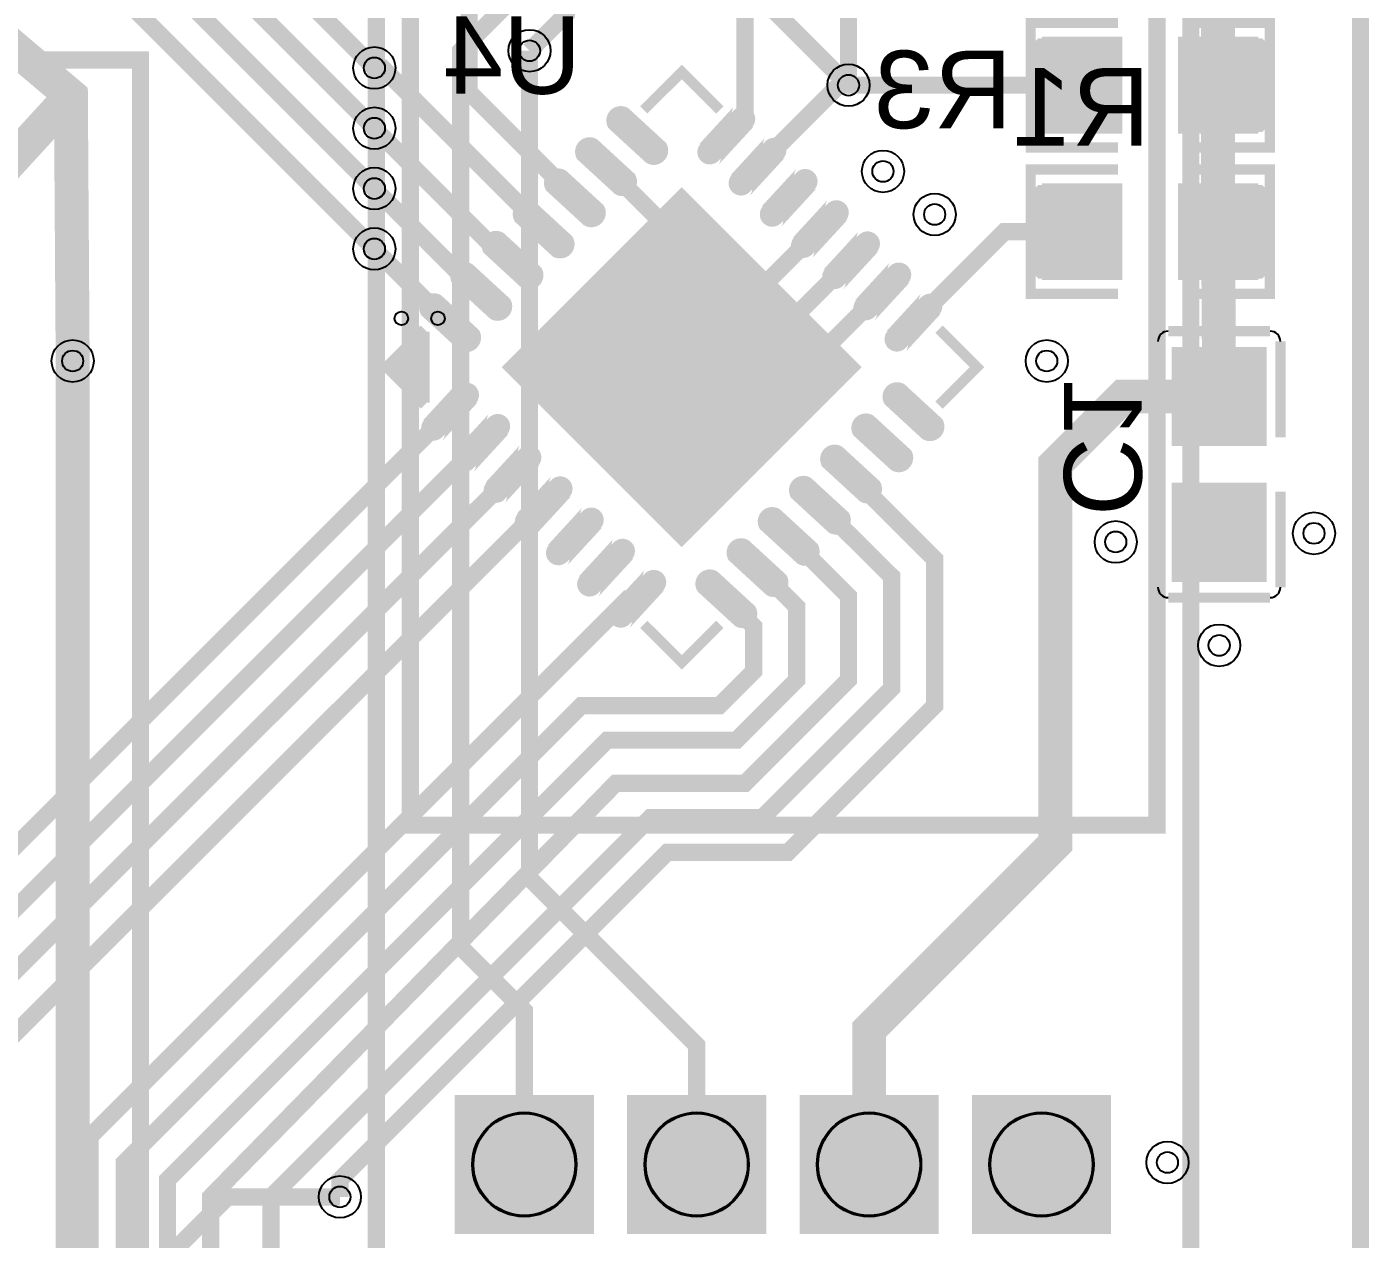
# Model space of a CAD drawing. Header units: millimetres. Extents: x 0 to 100, y 0 to 92.
# Drawn here: x 80.35 to 100.13, y 47.15 to 65.01 of the extents above; entities that cross this region are included whole.
import ezdxf

# ---------------------------------------------------------------- set-up
doc = ezdxf.new("R2010")
doc.units = ezdxf.units.MM
for name, color, linetype, true_color in [('BoardOutLine', 7, 'Continuous', 0xff00ff), ('BottomLayer', 7, 'Continuous', 0x0000ff), ('BottomPasteMaskLayer', 7, 'Continuous', 0x800000), ('BottomSilkLayer', 7, 'Continuous', 0x66cc33), ('BottomSolderMaskLayer', 7, 'Continuous', 0xaa00ff), ('Document', 7, 'Continuous', 0xffffff), ('Hole', 7, 'Continuous', 0x222222), ('Multi-Layer', 7, 'Continuous', 0xc0c0c0), ('TopLayer', 7, 'Continuous', 0xff0000), ('TopSilkLayer', 7, 'Continuous', 0xffcc00), ('TopSolderMaskLayer', 7, 'Continuous', 0x800080)]:
    doc.layers.add(name, color=color, linetype=linetype, true_color=true_color)
doc.styles.get("Standard").update_dxf_attribs({"font": 'arial.ttf'})

msp = doc.modelspace()

# ---------------------------------------------------------------- hatches: boundary and pattern name
at = {"layer": 'BottomLayer'}
for points in [[(96.467, 63.467), (96.467, 64.844), (95.335, 64.844), (95.335, 63.467)], [(97.335, 63.467), (97.335, 64.844), (98.467, 64.844), (98.467, 63.467)], [(89.717, 63.298, -0.785398), (89.46, 63.041), (88.971, 63.529, -0.785398), (89.229, 63.787)], [(91.029, 63.529, -0.785398), (90.771, 63.787), (90.283, 63.298, -0.785398), (90.54, 63.041)], [(89.257, 62.838, -0.785398), (89, 62.581), (88.511, 63.07, -0.785398), (88.769, 63.327)], [(91.489, 63.07, -0.785398), (91.231, 63.327), (90.743, 62.838, -0.785398), (91, 62.581)], [(88.798, 62.379, -0.785398), (88.541, 62.121), (88.052, 62.61, -0.785398), (88.309, 62.867)], [(91.948, 62.61, -0.785398), (91.691, 62.867), (91.202, 62.379, -0.785398), (91.459, 62.121)], [(90, 57.384), (92.616, 60), (90, 62.616), (87.384, 60)], [(96.467, 61.308), (96.467, 62.685), (95.335, 62.685), (95.335, 61.308)], [(97.335, 61.308), (97.335, 62.685), (98.467, 62.685), (98.467, 61.308)], [(88.338, 61.919, -0.785398), (88.081, 61.662), (87.592, 62.15, -0.785398), (87.85, 62.408)], [(92.408, 62.15, -0.785398), (92.15, 62.408), (91.662, 61.919, -0.785398), (91.919, 61.662)], [(87.879, 61.459, -0.785398), (87.621, 61.202), (87.133, 61.691, -0.785398), (87.39, 61.948)], [(92.867, 61.691, -0.785398), (92.61, 61.948), (92.121, 61.459, -0.785398), (92.379, 61.202)], [(87.419, 61, -0.785398), (87.162, 60.743), (86.673, 61.231, -0.785398), (86.93, 61.489)], [(93.327, 61.231, -0.785398), (93.07, 61.489), (92.581, 61, -0.785398), (92.838, 60.743)], [(86.959, 60.54, -0.785398), (86.702, 60.283), (86.213, 60.772, -0.785398), (86.471, 61.029)], [(93.787, 60.772, -0.785398), (93.529, 61.029), (93.041, 60.54, -0.785398), (93.298, 60.283)], [(97.242, 58.862), (98.592, 58.862), (98.592, 60.272), (97.242, 60.272)], [(93.787, 59.229, -0.785398), (93.529, 58.971), (93.041, 59.46, -0.785398), (93.298, 59.717)], [(86.959, 59.46, -0.785398), (86.702, 59.717), (86.213, 59.229, -0.785398), (86.471, 58.971)], [(87.419, 59, -0.785398), (87.162, 59.257), (86.673, 58.769, -0.785398), (86.93, 58.511)], [(93.327, 58.769, -0.785398), (93.07, 58.511), (92.581, 59, -0.785398), (92.838, 59.257)], [(87.879, 58.541, -0.785398), (87.621, 58.798), (87.133, 58.309, -0.785398), (87.39, 58.052)], [(92.867, 58.309, -0.785398), (92.61, 58.052), (92.121, 58.541, -0.785398), (92.379, 58.798)], [(92.408, 57.85, -0.785398), (92.15, 57.592), (91.662, 58.081, -0.785398), (91.919, 58.338)], [(88.338, 58.081, -0.785398), (88.081, 58.338), (87.592, 57.85, -0.785398), (87.85, 57.592)], [(97.242, 58.272), (98.592, 58.272), (98.592, 56.862), (97.242, 56.862)], [(88.798, 57.621, -0.785398), (88.541, 57.879), (88.052, 57.39, -0.785398), (88.309, 57.133)], [(91.948, 57.39, -0.785398), (91.691, 57.133), (91.202, 57.621, -0.785398), (91.459, 57.879)], [(89.257, 57.162, -0.785398), (89, 57.419), (88.511, 56.93, -0.785398), (88.769, 56.673)], [(91.489, 56.93, -0.785398), (91.231, 56.673), (90.743, 57.162, -0.785398), (91, 57.419)], [(89.717, 56.702, -0.785398), (89.46, 56.959), (88.971, 56.471, -0.785398), (89.229, 56.213)], [(91.029, 56.471, -0.785398), (90.771, 56.213), (90.283, 56.702, -0.785398), (90.54, 56.959)]]:
    msp.add_hatch(color=256, dxfattribs=at).paths.add_polyline_path(points)
at = {"layer": 'BottomPasteMaskLayer'}
for points in [[(96.451, 63.515), (96.451, 63.935), (96.006, 63.935), (96.006, 64.385), (96.446, 64.385), (96.451, 64.795), (96.401, 64.845), (95.251, 64.845), (95.201, 64.795), (95.201, 63.515), (95.251, 63.465), (96.401, 63.465)], [(98.601, 63.515), (98.601, 64.795), (98.551, 64.845), (97.401, 64.845), (97.351, 64.795), (97.346, 64.385), (97.796, 64.385), (97.796, 63.935), (97.356, 63.935), (97.351, 63.515), (97.401, 63.465), (98.551, 63.465)], [(89.46, 63.041), (89.474, 63.027), (89.49, 63.016), (89.507, 63.006), (89.525, 62.998), (89.544, 62.993), (89.564, 62.989), (89.583, 62.987), (89.603, 62.988), (89.623, 62.991), (89.642, 62.995), (89.66, 63.002), (89.678, 63.011), (89.694, 63.021), (89.71, 63.034), (89.724, 63.048), (89.736, 63.063), (89.747, 63.08), (89.755, 63.097), (89.762, 63.116), (89.767, 63.135), (89.77, 63.155), (89.77, 63.174), (89.769, 63.194), (89.765, 63.213), (89.759, 63.232), (89.751, 63.25), (89.742, 63.267), (89.73, 63.283), (89.717, 63.298), (89.228, 63.787), (89.214, 63.8), (89.198, 63.811), (89.181, 63.821), (89.162, 63.829), (89.144, 63.835), (89.124, 63.838), (89.105, 63.84), (89.085, 63.839), (89.065, 63.837), (89.046, 63.832), (89.028, 63.825), (89.01, 63.816), (88.993, 63.806), (88.978, 63.793), (88.964, 63.779), (88.952, 63.764), (88.941, 63.747), (88.932, 63.73), (88.926, 63.711), (88.921, 63.692), (88.918, 63.673), (88.918, 63.653), (88.919, 63.633), (88.923, 63.614), (88.929, 63.595), (88.937, 63.577), (88.946, 63.56), (88.958, 63.544), (88.971, 63.529)], [(90.283, 63.298), (90.27, 63.283), (90.258, 63.267), (90.248, 63.25), (90.241, 63.232), (90.235, 63.213), (90.231, 63.194), (90.23, 63.174), (90.23, 63.155), (90.233, 63.135), (90.237, 63.116), (90.244, 63.097), (90.253, 63.08), (90.264, 63.063), (90.276, 63.048), (90.29, 63.034), (90.305, 63.021), (90.322, 63.011), (90.34, 63.002), (90.358, 62.995), (90.377, 62.991), (90.397, 62.988), (90.416, 62.987), (90.436, 62.989), (90.455, 62.993), (90.474, 62.998), (90.492, 63.006), (90.51, 63.016), (90.526, 63.027), (90.54, 63.041), (91.029, 63.529), (91.042, 63.544), (91.053, 63.56), (91.063, 63.577), (91.071, 63.595), (91.077, 63.614), (91.08, 63.633), (91.082, 63.653), (91.082, 63.673), (91.079, 63.692), (91.074, 63.711), (91.067, 63.73), (91.059, 63.747), (91.048, 63.764), (91.036, 63.779), (91.022, 63.793), (91.006, 63.806), (90.99, 63.816), (90.972, 63.825), (90.954, 63.832), (90.934, 63.837), (90.915, 63.839), (90.895, 63.84), (90.876, 63.838), (90.856, 63.835), (90.837, 63.829), (90.819, 63.821), (90.802, 63.811), (90.786, 63.8), (90.771, 63.787)], [(89, 62.581), (89.015, 62.568), (89.031, 62.557), (89.048, 62.547), (89.066, 62.539), (89.085, 62.534), (89.104, 62.53), (89.123, 62.529), (89.143, 62.529), (89.163, 62.532), (89.182, 62.537), (89.2, 62.544), (89.218, 62.552), (89.234, 62.563), (89.249, 62.575), (89.263, 62.589), (89.275, 62.604), (89.286, 62.621), (89.295, 62.638), (89.302, 62.657), (89.306, 62.676), (89.309, 62.695), (89.31, 62.715), (89.308, 62.734), (89.305, 62.754), (89.299, 62.772), (89.291, 62.791), (89.282, 62.808), (89.27, 62.824), (89.257, 62.838), (88.769, 63.327), (88.754, 63.34), (88.738, 63.352), (88.721, 63.361), (88.703, 63.369), (88.684, 63.375), (88.665, 63.379), (88.645, 63.38), (88.625, 63.38), (88.606, 63.377), (88.587, 63.372), (88.568, 63.365), (88.55, 63.357), (88.534, 63.346), (88.518, 63.334), (88.505, 63.32), (88.492, 63.304), (88.482, 63.288), (88.473, 63.27), (88.466, 63.252), (88.461, 63.233), (88.459, 63.213), (88.458, 63.193), (88.46, 63.174), (88.463, 63.154), (88.469, 63.136), (88.477, 63.117), (88.487, 63.1), (88.498, 63.084), (88.511, 63.07)], [(90.742, 62.838), (90.729, 62.824), (90.718, 62.808), (90.708, 62.791), (90.701, 62.772), (90.695, 62.754), (90.692, 62.734), (90.69, 62.715), (90.691, 62.695), (90.693, 62.676), (90.698, 62.657), (90.705, 62.638), (90.714, 62.621), (90.724, 62.604), (90.737, 62.589), (90.75, 62.575), (90.766, 62.563), (90.782, 62.552), (90.8, 62.544), (90.818, 62.537), (90.837, 62.532), (90.857, 62.529), (90.876, 62.529), (90.896, 62.53), (90.915, 62.534), (90.934, 62.539), (90.952, 62.547), (90.969, 62.557), (90.985, 62.568), (91, 62.581), (91.488, 63.07), (91.502, 63.084), (91.513, 63.1), (91.523, 63.117), (91.531, 63.136), (91.536, 63.154), (91.54, 63.174), (91.542, 63.193), (91.541, 63.213), (91.538, 63.233), (91.534, 63.252), (91.527, 63.27), (91.518, 63.288), (91.508, 63.304), (91.495, 63.32), (91.481, 63.334), (91.466, 63.346), (91.449, 63.357), (91.432, 63.365), (91.413, 63.372), (91.394, 63.377), (91.374, 63.38), (91.355, 63.38), (91.335, 63.379), (91.316, 63.375), (91.297, 63.369), (91.279, 63.361), (91.262, 63.352), (91.246, 63.34), (91.231, 63.327)], [(88.54, 62.121), (88.555, 62.108), (88.571, 62.097), (88.588, 62.087), (88.606, 62.08), (88.625, 62.074), (88.644, 62.071), (88.664, 62.069), (88.683, 62.07), (88.703, 62.072), (88.722, 62.077), (88.74, 62.084), (88.758, 62.093), (88.774, 62.103), (88.79, 62.116), (88.804, 62.129), (88.816, 62.145), (88.826, 62.161), (88.835, 62.179), (88.842, 62.197), (88.847, 62.216), (88.849, 62.236), (88.85, 62.255), (88.849, 62.275), (88.845, 62.294), (88.839, 62.313), (88.832, 62.331), (88.822, 62.348), (88.811, 62.364), (88.798, 62.379), (88.309, 62.867), (88.294, 62.88), (88.278, 62.892), (88.261, 62.901), (88.243, 62.909), (88.224, 62.915), (88.205, 62.918), (88.186, 62.92), (88.166, 62.919), (88.147, 62.916), (88.128, 62.912), (88.109, 62.905), (88.092, 62.896), (88.075, 62.886), (88.06, 62.873), (88.046, 62.859), (88.034, 62.844), (88.023, 62.828), (88.014, 62.81), (88.007, 62.792), (88.003, 62.773), (88, 62.753), (87.999, 62.733), (88.001, 62.714), (88.005, 62.695), (88.01, 62.676), (88.018, 62.658), (88.027, 62.641), (88.039, 62.625), (88.052, 62.61)], [(91.202, 62.379), (91.189, 62.364), (91.178, 62.348), (91.168, 62.331), (91.16, 62.313), (91.155, 62.294), (91.151, 62.275), (91.15, 62.255), (91.15, 62.236), (91.153, 62.216), (91.158, 62.197), (91.165, 62.179), (91.173, 62.161), (91.184, 62.145), (91.196, 62.129), (91.21, 62.116), (91.225, 62.103), (91.242, 62.093), (91.259, 62.084), (91.278, 62.077), (91.297, 62.072), (91.316, 62.07), (91.336, 62.069), (91.355, 62.071), (91.375, 62.074), (91.394, 62.08), (91.412, 62.087), (91.429, 62.097), (91.445, 62.108), (91.459, 62.121), (91.948, 62.61), (91.961, 62.625), (91.972, 62.641), (91.982, 62.658), (91.99, 62.676), (91.995, 62.695), (91.999, 62.714), (92, 62.733), (92, 62.753), (91.997, 62.773), (91.992, 62.792), (91.985, 62.81), (91.977, 62.828), (91.966, 62.844), (91.954, 62.859), (91.94, 62.873), (91.925, 62.886), (91.908, 62.896), (91.891, 62.905), (91.872, 62.912), (91.853, 62.916), (91.834, 62.919), (91.814, 62.92), (91.795, 62.918), (91.775, 62.915), (91.757, 62.909), (91.738, 62.901), (91.721, 62.892), (91.705, 62.88), (91.691, 62.867)], [(96.451, 61.356), (96.451, 61.776), (96.006, 61.776), (96.006, 62.226), (96.446, 62.226), (96.451, 62.636), (96.401, 62.686), (95.251, 62.686), (95.201, 62.636), (95.201, 61.356), (95.251, 61.306), (96.401, 61.306)], [(98.601, 61.356), (98.601, 62.636), (98.551, 62.686), (97.401, 62.686), (97.351, 62.636), (97.346, 62.226), (97.796, 62.226), (97.796, 61.776), (97.356, 61.776), (97.351, 61.356), (97.401, 61.306), (98.551, 61.306)], [(88.081, 61.662), (88.095, 61.649), (88.111, 61.637), (88.129, 61.628), (88.147, 61.62), (88.165, 61.615), (88.185, 61.611), (88.204, 61.609), (88.224, 61.61), (88.243, 61.613), (88.262, 61.617), (88.281, 61.624), (88.298, 61.633), (88.315, 61.644), (88.33, 61.656), (88.344, 61.67), (88.356, 61.685), (88.367, 61.702), (88.376, 61.719), (88.382, 61.738), (88.387, 61.757), (88.39, 61.776), (88.39, 61.796), (88.389, 61.815), (88.385, 61.834), (88.38, 61.853), (88.372, 61.871), (88.362, 61.888), (88.351, 61.904), (88.338, 61.919), (87.85, 62.408), (87.835, 62.421), (87.819, 62.432), (87.802, 62.442), (87.784, 62.449), (87.765, 62.455), (87.746, 62.459), (87.726, 62.46), (87.706, 62.46), (87.687, 62.457), (87.668, 62.452), (87.65, 62.445), (87.632, 62.436), (87.615, 62.426), (87.6, 62.414), (87.586, 62.4), (87.574, 62.384), (87.563, 62.368), (87.555, 62.35), (87.548, 62.332), (87.543, 62.313), (87.54, 62.293), (87.54, 62.274), (87.541, 62.254), (87.545, 62.235), (87.551, 62.216), (87.558, 62.198), (87.568, 62.181), (87.579, 62.165), (87.592, 62.15)], [(91.662, 61.919), (91.649, 61.904), (91.637, 61.888), (91.628, 61.871), (91.62, 61.853), (91.614, 61.834), (91.611, 61.815), (91.609, 61.796), (91.61, 61.776), (91.613, 61.757), (91.617, 61.738), (91.624, 61.719), (91.633, 61.702), (91.643, 61.685), (91.656, 61.67), (91.67, 61.656), (91.685, 61.644), (91.701, 61.633), (91.719, 61.624), (91.737, 61.617), (91.756, 61.613), (91.776, 61.61), (91.795, 61.609), (91.815, 61.611), (91.834, 61.615), (91.853, 61.62), (91.871, 61.628), (91.888, 61.637), (91.904, 61.649), (91.919, 61.662), (92.408, 62.15), (92.421, 62.165), (92.432, 62.181), (92.442, 62.198), (92.449, 62.216), (92.455, 62.235), (92.458, 62.254), (92.46, 62.274), (92.459, 62.293), (92.457, 62.313), (92.452, 62.332), (92.445, 62.35), (92.436, 62.368), (92.426, 62.384), (92.413, 62.4), (92.4, 62.414), (92.384, 62.426), (92.368, 62.436), (92.35, 62.445), (92.332, 62.452), (92.313, 62.457), (92.293, 62.46), (92.274, 62.46), (92.254, 62.459), (92.235, 62.455), (92.216, 62.449), (92.198, 62.442), (92.181, 62.432), (92.165, 62.421), (92.15, 62.408)], [(87.621, 61.202), (87.636, 61.189), (87.652, 61.178), (87.669, 61.168), (87.687, 61.161), (87.706, 61.155), (87.725, 61.151), (87.745, 61.15), (87.764, 61.15), (87.784, 61.153), (87.803, 61.158), (87.821, 61.165), (87.839, 61.173), (87.855, 61.184), (87.87, 61.196), (87.884, 61.21), (87.897, 61.225), (87.907, 61.242), (87.916, 61.26), (87.923, 61.278), (87.928, 61.297), (87.93, 61.316), (87.931, 61.336), (87.929, 61.356), (87.926, 61.375), (87.92, 61.394), (87.912, 61.412), (87.903, 61.429), (87.892, 61.445), (87.879, 61.46), (87.39, 61.948), (87.375, 61.961), (87.359, 61.972), (87.342, 61.982), (87.324, 61.99), (87.305, 61.995), (87.286, 61.999), (87.266, 62), (87.247, 62), (87.227, 61.997), (87.208, 61.992), (87.19, 61.986), (87.172, 61.977), (87.156, 61.966), (87.141, 61.954), (87.127, 61.94), (87.114, 61.925), (87.104, 61.908), (87.095, 61.891), (87.088, 61.872), (87.083, 61.853), (87.081, 61.834), (87.08, 61.814), (87.082, 61.795), (87.085, 61.775), (87.091, 61.757), (87.099, 61.739), (87.108, 61.721), (87.12, 61.705), (87.133, 61.691)], [(90, 57.907), (92.093, 60), (90, 62.093), (87.907, 60)], [(92.121, 61.46), (92.108, 61.445), (92.097, 61.429), (92.087, 61.412), (92.08, 61.394), (92.074, 61.375), (92.07, 61.356), (92.069, 61.336), (92.069, 61.316), (92.072, 61.297), (92.077, 61.278), (92.084, 61.26), (92.093, 61.242), (92.103, 61.225), (92.115, 61.21), (92.129, 61.196), (92.145, 61.184), (92.161, 61.173), (92.179, 61.165), (92.197, 61.158), (92.216, 61.153), (92.236, 61.15), (92.255, 61.15), (92.275, 61.151), (92.294, 61.155), (92.313, 61.161), (92.331, 61.168), (92.348, 61.178), (92.364, 61.189), (92.379, 61.202), (92.867, 61.691), (92.88, 61.705), (92.892, 61.721), (92.901, 61.739), (92.909, 61.757), (92.914, 61.775), (92.918, 61.795), (92.92, 61.814), (92.919, 61.834), (92.916, 61.853), (92.912, 61.872), (92.905, 61.891), (92.896, 61.908), (92.885, 61.925), (92.873, 61.94), (92.859, 61.954), (92.844, 61.966), (92.827, 61.977), (92.81, 61.986), (92.791, 61.992), (92.772, 61.997), (92.753, 62), (92.733, 62), (92.714, 61.999), (92.695, 61.995), (92.676, 61.99), (92.658, 61.982), (92.641, 61.972), (92.625, 61.961), (92.61, 61.948)], [(87.161, 60.743), (87.176, 60.73), (87.192, 60.718), (87.209, 60.709), (87.227, 60.701), (87.246, 60.695), (87.265, 60.692), (87.285, 60.69), (87.305, 60.691), (87.324, 60.693), (87.343, 60.698), (87.361, 60.705), (87.379, 60.714), (87.396, 60.724), (87.411, 60.737), (87.425, 60.751), (87.437, 60.766), (87.448, 60.782), (87.456, 60.8), (87.463, 60.818), (87.468, 60.837), (87.471, 60.857), (87.471, 60.876), (87.47, 60.896), (87.466, 60.915), (87.46, 60.934), (87.453, 60.952), (87.443, 60.969), (87.432, 60.985), (87.419, 61), (86.93, 61.489), (86.916, 61.502), (86.9, 61.513), (86.882, 61.523), (86.864, 61.531), (86.846, 61.536), (86.826, 61.54), (86.807, 61.542), (86.787, 61.541), (86.767, 61.539), (86.748, 61.534), (86.73, 61.527), (86.712, 61.518), (86.695, 61.508), (86.68, 61.495), (86.666, 61.481), (86.654, 61.466), (86.643, 61.449), (86.634, 61.432), (86.628, 61.413), (86.623, 61.394), (86.62, 61.375), (86.62, 61.355), (86.621, 61.335), (86.625, 61.316), (86.631, 61.297), (86.639, 61.279), (86.648, 61.262), (86.66, 61.246), (86.673, 61.231)], [(92.581, 61), (92.568, 60.985), (92.557, 60.969), (92.547, 60.952), (92.539, 60.934), (92.534, 60.915), (92.53, 60.896), (92.528, 60.876), (92.529, 60.857), (92.532, 60.837), (92.537, 60.818), (92.543, 60.8), (92.552, 60.782), (92.563, 60.766), (92.575, 60.751), (92.589, 60.737), (92.604, 60.724), (92.621, 60.714), (92.638, 60.705), (92.657, 60.698), (92.676, 60.693), (92.695, 60.691), (92.715, 60.69), (92.734, 60.692), (92.754, 60.695), (92.772, 60.701), (92.79, 60.709), (92.808, 60.718), (92.824, 60.73), (92.838, 60.743), (93.327, 61.231), (93.34, 61.246), (93.352, 61.262), (93.361, 61.279), (93.369, 61.297), (93.375, 61.316), (93.378, 61.335), (93.38, 61.355), (93.38, 61.375), (93.377, 61.394), (93.372, 61.413), (93.365, 61.432), (93.357, 61.449), (93.346, 61.466), (93.334, 61.481), (93.32, 61.495), (93.304, 61.508), (93.288, 61.518), (93.27, 61.527), (93.252, 61.534), (93.232, 61.539), (93.213, 61.541), (93.193, 61.542), (93.174, 61.54), (93.154, 61.536), (93.135, 61.531), (93.117, 61.523), (93.1, 61.513), (93.084, 61.502), (93.069, 61.489)], [(86.702, 60.283), (86.717, 60.27), (86.733, 60.258), (86.75, 60.249), (86.768, 60.241), (86.787, 60.235), (86.806, 60.231), (86.826, 60.23), (86.845, 60.23), (86.865, 60.233), (86.884, 60.238), (86.903, 60.244), (86.92, 60.253), (86.937, 60.264), (86.952, 60.276), (86.966, 60.29), (86.978, 60.305), (86.989, 60.322), (86.998, 60.34), (87.005, 60.358), (87.009, 60.377), (87.012, 60.397), (87.013, 60.417), (87.011, 60.436), (87.007, 60.456), (87.001, 60.474), (86.994, 60.493), (86.984, 60.51), (86.972, 60.526), (86.959, 60.54), (86.471, 61.029), (86.456, 61.042), (86.44, 61.054), (86.423, 61.063), (86.405, 61.071), (86.386, 61.077), (86.367, 61.081), (86.347, 61.082), (86.327, 61.082), (86.308, 61.079), (86.289, 61.074), (86.27, 61.067), (86.252, 61.059), (86.236, 61.048), (86.22, 61.036), (86.206, 61.022), (86.194, 61.006), (86.184, 60.99), (86.175, 60.972), (86.168, 60.954), (86.163, 60.935), (86.161, 60.915), (86.16, 60.895), (86.162, 60.876), (86.165, 60.856), (86.171, 60.837), (86.179, 60.819), (86.189, 60.802), (86.2, 60.786), (86.213, 60.772)], [(93.04, 60.54), (93.027, 60.526), (93.016, 60.51), (93.006, 60.493), (92.998, 60.474), (92.993, 60.456), (92.989, 60.436), (92.987, 60.417), (92.988, 60.397), (92.99, 60.377), (92.995, 60.358), (93.002, 60.34), (93.011, 60.322), (93.021, 60.305), (93.034, 60.29), (93.048, 60.276), (93.063, 60.264), (93.08, 60.253), (93.097, 60.244), (93.116, 60.238), (93.135, 60.233), (93.154, 60.23), (93.174, 60.23), (93.194, 60.231), (93.213, 60.235), (93.232, 60.241), (93.25, 60.249), (93.267, 60.258), (93.283, 60.27), (93.298, 60.283), (93.786, 60.772), (93.8, 60.786), (93.811, 60.802), (93.821, 60.819), (93.829, 60.837), (93.834, 60.856), (93.838, 60.876), (93.84, 60.895), (93.839, 60.915), (93.837, 60.935), (93.832, 60.954), (93.825, 60.972), (93.816, 60.99), (93.806, 61.006), (93.793, 61.022), (93.779, 61.036), (93.764, 61.048), (93.747, 61.059), (93.73, 61.067), (93.711, 61.074), (93.692, 61.079), (93.673, 61.082), (93.653, 61.082), (93.633, 61.081), (93.614, 61.077), (93.595, 61.071), (93.577, 61.063), (93.56, 61.054), (93.544, 61.042), (93.529, 61.029)], [(98.557, 60.272), (97.277, 60.272), (97.227, 60.222), (97.227, 59.072), (97.277, 59.022), (97.687, 59.017), (97.687, 59.467), (98.137, 59.467), (98.137, 59.027), (98.557, 59.022), (98.607, 59.072), (98.607, 60.222)], [(86.213, 59.228), (86.2, 59.214), (86.189, 59.198), (86.179, 59.181), (86.171, 59.163), (86.165, 59.144), (86.162, 59.124), (86.16, 59.105), (86.161, 59.085), (86.163, 59.065), (86.168, 59.046), (86.175, 59.028), (86.184, 59.01), (86.194, 58.994), (86.206, 58.978), (86.22, 58.964), (86.236, 58.952), (86.252, 58.941), (86.27, 58.933), (86.289, 58.926), (86.308, 58.921), (86.327, 58.918), (86.347, 58.918), (86.367, 58.919), (86.386, 58.923), (86.405, 58.929), (86.423, 58.937), (86.44, 58.946), (86.456, 58.958), (86.471, 58.971), (86.959, 59.46), (86.972, 59.474), (86.984, 59.49), (86.994, 59.507), (87.001, 59.526), (87.007, 59.544), (87.011, 59.564), (87.013, 59.583), (87.012, 59.603), (87.009, 59.623), (87.005, 59.642), (86.998, 59.66), (86.989, 59.678), (86.978, 59.695), (86.966, 59.71), (86.952, 59.724), (86.937, 59.736), (86.92, 59.747), (86.903, 59.756), (86.884, 59.762), (86.865, 59.767), (86.845, 59.77), (86.826, 59.77), (86.806, 59.769), (86.787, 59.765), (86.768, 59.759), (86.75, 59.751), (86.733, 59.742), (86.717, 59.73), (86.702, 59.717)], [(93.529, 58.971), (93.544, 58.958), (93.56, 58.946), (93.577, 58.937), (93.595, 58.929), (93.614, 58.923), (93.633, 58.919), (93.653, 58.918), (93.673, 58.918), (93.692, 58.921), (93.711, 58.926), (93.73, 58.933), (93.747, 58.941), (93.764, 58.952), (93.779, 58.964), (93.793, 58.978), (93.806, 58.994), (93.816, 59.01), (93.825, 59.028), (93.832, 59.046), (93.837, 59.065), (93.839, 59.085), (93.84, 59.105), (93.838, 59.124), (93.834, 59.144), (93.829, 59.163), (93.821, 59.181), (93.811, 59.198), (93.8, 59.214), (93.786, 59.228), (93.298, 59.717), (93.283, 59.73), (93.267, 59.742), (93.25, 59.751), (93.232, 59.759), (93.213, 59.765), (93.194, 59.769), (93.174, 59.77), (93.154, 59.77), (93.135, 59.767), (93.116, 59.762), (93.097, 59.756), (93.08, 59.747), (93.063, 59.736), (93.048, 59.724), (93.034, 59.71), (93.021, 59.695), (93.011, 59.678), (93.002, 59.66), (92.995, 59.642), (92.99, 59.623), (92.988, 59.603), (92.987, 59.583), (92.989, 59.564), (92.993, 59.544), (92.998, 59.526), (93.006, 59.507), (93.016, 59.49), (93.027, 59.474), (93.04, 59.46)], [(86.673, 58.769), (86.66, 58.754), (86.648, 58.738), (86.639, 58.721), (86.631, 58.703), (86.625, 58.684), (86.621, 58.665), (86.62, 58.645), (86.62, 58.625), (86.623, 58.606), (86.628, 58.587), (86.634, 58.568), (86.643, 58.551), (86.654, 58.534), (86.666, 58.519), (86.68, 58.505), (86.695, 58.492), (86.712, 58.482), (86.73, 58.473), (86.748, 58.466), (86.767, 58.461), (86.787, 58.459), (86.807, 58.458), (86.826, 58.46), (86.846, 58.464), (86.864, 58.469), (86.882, 58.477), (86.9, 58.487), (86.916, 58.498), (86.93, 58.511), (87.419, 59), (87.432, 59.015), (87.443, 59.031), (87.453, 59.048), (87.46, 59.066), (87.466, 59.085), (87.47, 59.104), (87.471, 59.124), (87.471, 59.143), (87.468, 59.163), (87.463, 59.182), (87.456, 59.2), (87.448, 59.218), (87.437, 59.234), (87.425, 59.249), (87.411, 59.263), (87.396, 59.276), (87.379, 59.286), (87.361, 59.295), (87.343, 59.302), (87.324, 59.307), (87.305, 59.309), (87.285, 59.31), (87.265, 59.308), (87.246, 59.305), (87.227, 59.299), (87.209, 59.291), (87.192, 59.282), (87.176, 59.27), (87.161, 59.257)], [(93.069, 58.511), (93.084, 58.498), (93.1, 58.487), (93.117, 58.477), (93.135, 58.469), (93.154, 58.464), (93.174, 58.46), (93.193, 58.458), (93.213, 58.459), (93.232, 58.461), (93.252, 58.466), (93.27, 58.473), (93.288, 58.482), (93.304, 58.492), (93.32, 58.505), (93.334, 58.519), (93.346, 58.534), (93.357, 58.551), (93.365, 58.568), (93.372, 58.587), (93.377, 58.606), (93.38, 58.625), (93.38, 58.645), (93.378, 58.665), (93.375, 58.684), (93.369, 58.703), (93.361, 58.721), (93.352, 58.738), (93.34, 58.754), (93.327, 58.769), (92.838, 59.257), (92.824, 59.27), (92.808, 59.282), (92.79, 59.291), (92.772, 59.299), (92.754, 59.305), (92.734, 59.308), (92.715, 59.31), (92.695, 59.309), (92.676, 59.307), (92.657, 59.302), (92.638, 59.295), (92.621, 59.286), (92.604, 59.276), (92.589, 59.263), (92.575, 59.249), (92.563, 59.234), (92.552, 59.218), (92.543, 59.2), (92.537, 59.182), (92.532, 59.163), (92.529, 59.143), (92.528, 59.124), (92.53, 59.104), (92.534, 59.085), (92.539, 59.066), (92.547, 59.048), (92.557, 59.031), (92.568, 59.015), (92.581, 59)], [(87.133, 58.309), (87.12, 58.295), (87.108, 58.279), (87.099, 58.261), (87.091, 58.243), (87.085, 58.225), (87.082, 58.205), (87.08, 58.186), (87.081, 58.166), (87.083, 58.147), (87.088, 58.128), (87.095, 58.109), (87.104, 58.092), (87.114, 58.075), (87.127, 58.06), (87.141, 58.046), (87.156, 58.034), (87.172, 58.023), (87.19, 58.014), (87.208, 58.008), (87.227, 58.003), (87.247, 58), (87.266, 58), (87.286, 58.001), (87.305, 58.005), (87.324, 58.01), (87.342, 58.018), (87.359, 58.028), (87.375, 58.039), (87.39, 58.052), (87.879, 58.54), (87.892, 58.555), (87.903, 58.571), (87.912, 58.588), (87.92, 58.606), (87.926, 58.625), (87.929, 58.644), (87.931, 58.664), (87.93, 58.684), (87.928, 58.703), (87.923, 58.722), (87.916, 58.74), (87.907, 58.758), (87.897, 58.775), (87.884, 58.79), (87.87, 58.804), (87.855, 58.816), (87.839, 58.827), (87.821, 58.835), (87.803, 58.842), (87.784, 58.847), (87.764, 58.85), (87.745, 58.85), (87.725, 58.849), (87.706, 58.845), (87.687, 58.839), (87.669, 58.832), (87.652, 58.822), (87.636, 58.811), (87.621, 58.798)], [(92.61, 58.052), (92.625, 58.039), (92.641, 58.028), (92.658, 58.018), (92.676, 58.01), (92.695, 58.005), (92.714, 58.001), (92.733, 58), (92.753, 58), (92.772, 58.003), (92.791, 58.008), (92.81, 58.014), (92.827, 58.023), (92.844, 58.034), (92.859, 58.046), (92.873, 58.06), (92.885, 58.075), (92.896, 58.092), (92.905, 58.109), (92.912, 58.128), (92.916, 58.147), (92.919, 58.166), (92.92, 58.186), (92.918, 58.205), (92.914, 58.225), (92.909, 58.243), (92.901, 58.261), (92.892, 58.279), (92.88, 58.295), (92.867, 58.309), (92.379, 58.798), (92.364, 58.811), (92.348, 58.822), (92.331, 58.832), (92.313, 58.839), (92.294, 58.845), (92.275, 58.849), (92.255, 58.85), (92.236, 58.85), (92.216, 58.847), (92.197, 58.842), (92.179, 58.835), (92.161, 58.827), (92.145, 58.816), (92.129, 58.804), (92.115, 58.79), (92.103, 58.775), (92.093, 58.758), (92.084, 58.74), (92.077, 58.722), (92.072, 58.703), (92.069, 58.684), (92.069, 58.664), (92.07, 58.644), (92.074, 58.625), (92.08, 58.606), (92.087, 58.588), (92.097, 58.571), (92.108, 58.555), (92.121, 58.54)], [(87.592, 57.85), (87.579, 57.835), (87.568, 57.819), (87.558, 57.802), (87.551, 57.784), (87.545, 57.765), (87.541, 57.746), (87.54, 57.726), (87.54, 57.707), (87.543, 57.687), (87.548, 57.668), (87.555, 57.65), (87.563, 57.632), (87.574, 57.616), (87.586, 57.6), (87.6, 57.586), (87.615, 57.574), (87.632, 57.564), (87.65, 57.555), (87.668, 57.548), (87.687, 57.543), (87.706, 57.54), (87.726, 57.54), (87.746, 57.541), (87.765, 57.545), (87.784, 57.551), (87.802, 57.558), (87.819, 57.568), (87.835, 57.579), (87.85, 57.592), (88.338, 58.081), (88.351, 58.096), (88.362, 58.112), (88.372, 58.129), (88.38, 58.147), (88.385, 58.166), (88.389, 58.185), (88.39, 58.204), (88.39, 58.224), (88.387, 58.243), (88.382, 58.262), (88.376, 58.281), (88.367, 58.298), (88.356, 58.315), (88.344, 58.33), (88.33, 58.344), (88.315, 58.356), (88.298, 58.367), (88.281, 58.376), (88.262, 58.383), (88.243, 58.387), (88.224, 58.39), (88.204, 58.391), (88.185, 58.389), (88.165, 58.385), (88.147, 58.38), (88.129, 58.372), (88.111, 58.363), (88.095, 58.351), (88.081, 58.338)], [(92.15, 57.592), (92.165, 57.579), (92.181, 57.568), (92.198, 57.558), (92.216, 57.551), (92.235, 57.545), (92.254, 57.541), (92.274, 57.54), (92.293, 57.54), (92.313, 57.543), (92.332, 57.548), (92.35, 57.555), (92.368, 57.564), (92.384, 57.574), (92.4, 57.586), (92.413, 57.6), (92.426, 57.616), (92.436, 57.632), (92.445, 57.65), (92.452, 57.668), (92.457, 57.687), (92.459, 57.707), (92.46, 57.726), (92.458, 57.746), (92.455, 57.765), (92.449, 57.784), (92.442, 57.802), (92.432, 57.819), (92.421, 57.835), (92.408, 57.85), (91.919, 58.338), (91.904, 58.351), (91.888, 58.363), (91.871, 58.372), (91.853, 58.38), (91.834, 58.385), (91.815, 58.389), (91.795, 58.391), (91.776, 58.39), (91.756, 58.387), (91.737, 58.383), (91.719, 58.376), (91.701, 58.367), (91.685, 58.356), (91.67, 58.344), (91.656, 58.33), (91.643, 58.315), (91.633, 58.298), (91.624, 58.281), (91.617, 58.262), (91.613, 58.243), (91.61, 58.224), (91.609, 58.204), (91.611, 58.185), (91.614, 58.166), (91.62, 58.147), (91.628, 58.129), (91.637, 58.112), (91.649, 58.096), (91.662, 58.081)], [(97.277, 56.862), (98.557, 56.862), (98.607, 56.912), (98.607, 58.062), (98.557, 58.112), (98.147, 58.117), (98.147, 57.667), (97.697, 57.667), (97.697, 58.107), (97.277, 58.112), (97.227, 58.062), (97.227, 56.912)], [(88.052, 57.39), (88.039, 57.375), (88.027, 57.359), (88.018, 57.342), (88.01, 57.324), (88.005, 57.305), (88.001, 57.286), (87.999, 57.267), (88, 57.247), (88.003, 57.227), (88.007, 57.208), (88.014, 57.19), (88.023, 57.172), (88.034, 57.156), (88.046, 57.141), (88.06, 57.127), (88.075, 57.114), (88.092, 57.104), (88.109, 57.095), (88.128, 57.088), (88.147, 57.084), (88.166, 57.081), (88.186, 57.08), (88.205, 57.082), (88.224, 57.085), (88.243, 57.091), (88.261, 57.099), (88.278, 57.108), (88.294, 57.12), (88.309, 57.133), (88.798, 57.621), (88.811, 57.636), (88.822, 57.652), (88.832, 57.669), (88.839, 57.687), (88.845, 57.706), (88.849, 57.725), (88.85, 57.745), (88.849, 57.764), (88.847, 57.784), (88.842, 57.803), (88.835, 57.821), (88.826, 57.839), (88.816, 57.855), (88.804, 57.871), (88.79, 57.884), (88.774, 57.897), (88.758, 57.907), (88.74, 57.916), (88.722, 57.923), (88.703, 57.928), (88.683, 57.93), (88.664, 57.931), (88.644, 57.929), (88.625, 57.926), (88.606, 57.92), (88.588, 57.913), (88.571, 57.903), (88.555, 57.892), (88.54, 57.879)], [(91.691, 57.133), (91.705, 57.12), (91.721, 57.108), (91.738, 57.099), (91.757, 57.091), (91.775, 57.085), (91.795, 57.082), (91.814, 57.08), (91.834, 57.081), (91.853, 57.084), (91.872, 57.088), (91.891, 57.095), (91.908, 57.104), (91.925, 57.114), (91.94, 57.127), (91.954, 57.141), (91.966, 57.156), (91.977, 57.172), (91.985, 57.19), (91.992, 57.208), (91.997, 57.227), (92, 57.247), (92, 57.267), (91.999, 57.286), (91.995, 57.305), (91.99, 57.324), (91.982, 57.342), (91.972, 57.359), (91.961, 57.375), (91.948, 57.39), (91.459, 57.879), (91.445, 57.892), (91.429, 57.903), (91.412, 57.913), (91.394, 57.92), (91.375, 57.926), (91.355, 57.929), (91.336, 57.931), (91.316, 57.93), (91.297, 57.928), (91.278, 57.923), (91.259, 57.916), (91.242, 57.907), (91.225, 57.897), (91.21, 57.884), (91.196, 57.871), (91.184, 57.855), (91.173, 57.839), (91.165, 57.821), (91.158, 57.803), (91.153, 57.784), (91.15, 57.764), (91.15, 57.745), (91.151, 57.725), (91.155, 57.706), (91.16, 57.687), (91.168, 57.669), (91.178, 57.652), (91.189, 57.636), (91.202, 57.621)], [(88.511, 56.93), (88.498, 56.916), (88.487, 56.9), (88.477, 56.883), (88.469, 56.864), (88.463, 56.846), (88.46, 56.826), (88.458, 56.807), (88.459, 56.787), (88.461, 56.767), (88.466, 56.748), (88.473, 56.73), (88.482, 56.712), (88.492, 56.696), (88.505, 56.68), (88.518, 56.666), (88.534, 56.654), (88.55, 56.643), (88.568, 56.635), (88.587, 56.628), (88.606, 56.623), (88.625, 56.62), (88.645, 56.62), (88.665, 56.621), (88.684, 56.625), (88.703, 56.631), (88.721, 56.639), (88.738, 56.648), (88.754, 56.66), (88.769, 56.673), (89.257, 57.162), (89.27, 57.176), (89.282, 57.192), (89.291, 57.209), (89.299, 57.228), (89.305, 57.246), (89.308, 57.266), (89.31, 57.285), (89.309, 57.305), (89.306, 57.324), (89.302, 57.343), (89.295, 57.362), (89.286, 57.379), (89.275, 57.396), (89.263, 57.411), (89.249, 57.425), (89.234, 57.437), (89.218, 57.448), (89.2, 57.456), (89.182, 57.463), (89.163, 57.468), (89.143, 57.471), (89.123, 57.471), (89.104, 57.47), (89.085, 57.466), (89.066, 57.461), (89.048, 57.453), (89.031, 57.443), (89.015, 57.432), (89, 57.419)], [(91.231, 56.673), (91.246, 56.66), (91.262, 56.648), (91.279, 56.639), (91.297, 56.631), (91.316, 56.625), (91.335, 56.621), (91.355, 56.62), (91.374, 56.62), (91.394, 56.623), (91.413, 56.628), (91.432, 56.635), (91.449, 56.643), (91.466, 56.654), (91.481, 56.666), (91.495, 56.68), (91.508, 56.696), (91.518, 56.712), (91.527, 56.73), (91.534, 56.748), (91.538, 56.767), (91.541, 56.787), (91.542, 56.807), (91.54, 56.826), (91.536, 56.846), (91.531, 56.864), (91.523, 56.883), (91.513, 56.9), (91.502, 56.916), (91.488, 56.93), (91, 57.419), (90.985, 57.432), (90.969, 57.443), (90.952, 57.453), (90.934, 57.461), (90.915, 57.466), (90.896, 57.47), (90.876, 57.471), (90.857, 57.471), (90.837, 57.468), (90.818, 57.463), (90.8, 57.456), (90.782, 57.448), (90.766, 57.437), (90.75, 57.425), (90.737, 57.411), (90.724, 57.396), (90.714, 57.379), (90.705, 57.362), (90.698, 57.343), (90.693, 57.324), (90.691, 57.305), (90.69, 57.285), (90.692, 57.266), (90.695, 57.246), (90.701, 57.228), (90.708, 57.209), (90.718, 57.192), (90.729, 57.176), (90.742, 57.162)], [(88.971, 56.471), (88.958, 56.456), (88.946, 56.44), (88.937, 56.423), (88.929, 56.405), (88.923, 56.386), (88.919, 56.367), (88.918, 56.347), (88.918, 56.327), (88.921, 56.308), (88.926, 56.289), (88.932, 56.27), (88.941, 56.253), (88.952, 56.236), (88.964, 56.221), (88.978, 56.207), (88.993, 56.194), (89.01, 56.184), (89.028, 56.175), (89.046, 56.168), (89.065, 56.163), (89.085, 56.161), (89.105, 56.16), (89.124, 56.162), (89.144, 56.165), (89.162, 56.171), (89.181, 56.179), (89.198, 56.189), (89.214, 56.2), (89.228, 56.213), (89.717, 56.702), (89.73, 56.717), (89.742, 56.733), (89.751, 56.75), (89.759, 56.768), (89.765, 56.787), (89.769, 56.806), (89.77, 56.826), (89.77, 56.845), (89.767, 56.865), (89.762, 56.884), (89.755, 56.903), (89.747, 56.92), (89.736, 56.937), (89.724, 56.952), (89.71, 56.966), (89.694, 56.979), (89.678, 56.989), (89.66, 56.998), (89.642, 57.005), (89.623, 57.009), (89.603, 57.012), (89.583, 57.013), (89.564, 57.011), (89.544, 57.007), (89.525, 57.002), (89.507, 56.994), (89.49, 56.984), (89.474, 56.973), (89.46, 56.959)], [(90.771, 56.213), (90.786, 56.2), (90.802, 56.189), (90.819, 56.179), (90.837, 56.171), (90.856, 56.165), (90.876, 56.162), (90.895, 56.16), (90.915, 56.161), (90.934, 56.163), (90.954, 56.168), (90.972, 56.175), (90.99, 56.184), (91.006, 56.194), (91.022, 56.207), (91.036, 56.221), (91.048, 56.236), (91.059, 56.253), (91.067, 56.27), (91.074, 56.289), (91.079, 56.308), (91.082, 56.327), (91.082, 56.347), (91.08, 56.367), (91.077, 56.386), (91.071, 56.405), (91.063, 56.423), (91.053, 56.44), (91.042, 56.456), (91.029, 56.471), (90.54, 56.959), (90.526, 56.973), (90.51, 56.984), (90.492, 56.994), (90.474, 57.002), (90.455, 57.007), (90.436, 57.011), (90.416, 57.013), (90.397, 57.012), (90.377, 57.009), (90.358, 57.005), (90.34, 56.998), (90.322, 56.989), (90.305, 56.979), (90.29, 56.966), (90.276, 56.952), (90.264, 56.937), (90.253, 56.92), (90.244, 56.903), (90.237, 56.884), (90.233, 56.865), (90.23, 56.845), (90.23, 56.826), (90.231, 56.806), (90.235, 56.787), (90.241, 56.768), (90.248, 56.75), (90.258, 56.733), (90.27, 56.717), (90.283, 56.702)]]:
    msp.add_hatch(color=256, dxfattribs=at).paths.add_polyline_path(points)
at = {"layer": 'BottomSilkLayer'}
msp.add_hatch(color=256, dxfattribs=at).paths.add_polyline_path([(86.209, 60.56), (85.649, 60), (86.209, 59.44)])
at = {"layer": 'BottomSolderMaskLayer'}
for points in [[(96.492, 63.441), (96.492, 64.869), (95.309, 64.869), (95.309, 63.441)], [(97.309, 63.441), (97.309, 64.869), (98.493, 64.869), (98.493, 63.441)], [(89.769, 63.304, -0.785398), (89.476, 63.011), (88.919, 63.523, -0.785398), (89.212, 63.816)], [(91.059, 63.545, -0.785398), (90.765, 63.839), (90.253, 63.282, -0.785398), (90.546, 62.988)], [(89.309, 62.845, -0.785398), (89.016, 62.551), (88.459, 63.063, -0.785398), (88.753, 63.357)], [(91.518, 63.086, -0.785398), (91.225, 63.379), (90.713, 62.822, -0.785398), (91.006, 62.529)], [(88.85, 62.385, -0.785398), (88.557, 62.092), (88, 62.604, -0.785398), (88.293, 62.897)], [(91.978, 62.626, -0.785398), (91.684, 62.919), (91.172, 62.363, -0.785398), (91.466, 62.069)], [(96.492, 61.282), (96.492, 62.71), (95.309, 62.71), (95.309, 61.282)], [(97.309, 61.282), (97.309, 62.71), (98.493, 62.71), (98.493, 61.282)], [(90, 57.348), (92.652, 60), (90, 62.652), (87.348, 60)], [(88.39, 61.925, -0.785398), (88.097, 61.632), (87.54, 62.144, -0.785398), (87.833, 62.438)], [(92.438, 62.167, -0.785398), (92.144, 62.46), (91.632, 61.903, -0.785398), (91.925, 61.61)], [(87.931, 61.466, -0.785398), (87.637, 61.172), (87.081, 61.684, -0.785398), (87.374, 61.978)], [(92.897, 61.707, -0.785398), (92.604, 62), (92.092, 61.443, -0.785398), (92.385, 61.15)], [(87.471, 61.006, -0.785398), (87.178, 60.713), (86.621, 61.225, -0.785398), (86.914, 61.518)], [(93.357, 61.247, -0.785398), (93.063, 61.541), (92.551, 60.984, -0.785398), (92.845, 60.691)], [(87.012, 60.547, -0.785398), (86.718, 60.253), (86.161, 60.765, -0.785398), (86.455, 61.059)], [(93.816, 60.788, -0.785398), (93.523, 61.081), (93.011, 60.524, -0.785398), (93.304, 60.231)], [(97.218, 58.836), (98.616, 58.836), (98.616, 60.299), (97.218, 60.299)], [(86.989, 59.476, -0.785398), (86.696, 59.769), (86.184, 59.212, -0.785398), (86.477, 58.919)], [(93.839, 59.235, -0.785398), (93.545, 58.941), (92.988, 59.454, -0.785398), (93.282, 59.747)], [(87.449, 59.016, -0.785398), (87.155, 59.309), (86.643, 58.753, -0.785398), (86.937, 58.459)], [(93.379, 58.775, -0.785398), (93.086, 58.482), (92.529, 58.994, -0.785398), (92.822, 59.287)], [(87.908, 58.557, -0.785398), (87.615, 58.85), (87.103, 58.293, -0.785398), (87.396, 58)], [(92.919, 58.316, -0.785398), (92.626, 58.022), (92.069, 58.534, -0.785398), (92.363, 58.828)], [(88.368, 58.097, -0.785398), (88.075, 58.39), (87.562, 57.833, -0.785398), (87.856, 57.54)], [(92.46, 57.856, -0.785398), (92.167, 57.562), (91.61, 58.075, -0.785398), (91.903, 58.368)], [(97.218, 58.299), (98.616, 58.299), (98.616, 56.835), (97.218, 56.835)], [(88.828, 57.637, -0.785398), (88.534, 57.931), (88.022, 57.374, -0.785398), (88.316, 57.081)], [(92, 57.396, -0.785398), (91.707, 57.103), (91.15, 57.615, -0.785398), (91.443, 57.908)], [(89.287, 57.178, -0.785398), (88.994, 57.471), (88.482, 56.914, -0.785398), (88.775, 56.621)], [(91.541, 56.937, -0.785398), (91.247, 56.643), (90.691, 57.155, -0.785398), (90.984, 57.449)], [(89.747, 56.718, -0.785398), (89.454, 57.012), (88.941, 56.455, -0.785398), (89.235, 56.161)], [(91.081, 56.477, -0.785398), (90.788, 56.184), (90.231, 56.696, -0.785398), (90.524, 56.989)], [(86.655, 47.225), (86.655, 49.275), (88.705, 49.275), (88.705, 47.225)], [(89.195, 47.225), (89.195, 49.275), (91.245, 49.275), (91.245, 47.225)], [(91.735, 47.225), (91.735, 49.275), (93.785, 49.275), (93.785, 47.225)], [(94.275, 47.225), (94.275, 49.275), (96.325, 49.275), (96.325, 47.225)]]:
    msp.add_hatch(color=256, dxfattribs=at).paths.add_polyline_path(points)
at = {"layer": 'Multi-Layer'}
for points in [[(86.68, 47.25), (86.68, 49.25), (88.68, 49.25), (88.68, 47.25)], [(89.22, 47.25), (89.22, 49.25), (91.22, 49.25), (91.22, 47.25)], [(91.76, 47.25), (91.76, 49.25), (93.76, 49.25), (93.76, 47.25)], [(94.3, 47.25), (94.3, 49.25), (96.3, 49.25), (96.3, 47.25)]]:
    msp.add_hatch(color=256, dxfattribs=at).paths.add_polyline_path(points)
at = {"layer": 'TopSolderMaskLayer'}
for points in [[(86.655, 47.225), (86.655, 49.275), (88.705, 49.275), (88.705, 47.225)], [(89.195, 47.225), (89.195, 49.275), (91.245, 49.275), (91.245, 47.225)], [(91.735, 47.225), (91.735, 49.275), (93.785, 49.275), (93.785, 47.225)], [(94.275, 47.225), (94.275, 49.275), (96.325, 49.275), (96.325, 47.225)]]:
    msp.add_hatch(color=256, dxfattribs=at).paths.add_polyline_path(points)

# ---------------------------------------------------------------- linework, layer by layer
at = {"layer": 'BoardOutLine', "const_width": 0.254}
msp.add_lwpolyline([(0, 88.75), (100, 88.75), (100, 0), (0, 0), (0, 88.75)], close=True, dxfattribs=at)
at = {"layer": 'BottomLayer'}
for points, const_width in [([(92.456, 64.155), (92.456, 73.553), (94.363, 75.46), (97.915, 75.46)], 0.254), ([(88.425, 62.494), (86.868, 64.051), (86.868, 67.076), (87.503, 67.711)], 0.254), ([(91.567, 66.187), (90.932, 65.552), (90.932, 63.698), (90.655, 63.413)], 0.254), ([(97.901, 66.187), (97.901, 64.155)], 0.5), ([(67.945, 65.933), (67.818, 65.806), (67.818, 61.869), (69.215, 60.472), (69.215, 51.836), (69.85, 51.201), (78.443, 51.201), (86.586, 59.344)], 0.254), ([(90.932, 65.552), (88.646, 65.552), (87.757, 64.663)], 0.254), ([(79.7, 65.1), (81, 64), (81.026, 60.091)], 0.5), ([(85.471, 64.409), (85.591, 64.409), (87.965, 62.035)], 0.254), ([(92.456, 64.155), (92.316, 64.155), (91.115, 62.954)], 0.254), ([(95.901, 64.155), (92.456, 64.155)], 0.254), ([(97.901, 64.155), (97.901, 61.996)], 0.5), ([(78.74, 62.504), (79.629, 62.504), (81, 64)], 0.5), ([(87.506, 61.575), (87.415, 61.575), (85.471, 63.52)], 0.254), ([(88.884, 62.954), (90, 61.838), (90, 60)], 0.254), ([(87.046, 61.116), (86.986, 61.116), (85.471, 62.631)], 0.254), ([(92.035, 62.035), (90, 60)], 0.254), ([(93.414, 60.656), (94.754, 61.996), (95.901, 61.996)], 0.254), ([(97.902, 61.996), (97.917, 59.568)], 0.5), ([(86.586, 60.656), (86.557, 60.656), (85.471, 61.742)], 0.254), ([(92.494, 61.575), (90.919, 60), (90, 60)], 0.254), ([(92.954, 61.116), (91.838, 60), (90, 60)], 0.254), ([(81.026, 60.218), (81.026, 60.091)], 0.5), ([(97.917, 59.568), (96.505, 59.568), (95.504, 58.567), (95.504, 52.979), (92.761, 50.236), (92.761, 48.25)], 0.5), ([(87.046, 58.885), (78.6, 50.439), (68.834, 50.439)], 0.254), ([(68.834, 49.55), (78.631, 49.55), (87.506, 58.425)], 0.254), ([(92.494, 58.425), (92.494, 58.402), (93.726, 57.17), (93.726, 55.138), (93.726, 55.011), (91.948, 53.233), (91.567, 52.852), (89.789, 52.852), (84.963, 48.026), (84.963, 47.772)], 0.254), ([(68.961, 48.026), (78.026, 48.026), (87.965, 57.965)], 0.254), ([(92.034, 57.965), (93.091, 56.916), (93.091, 55.265), (91.186, 53.36), (89.535, 53.36), (83.947, 47.772), (83.947, 46.248)], 0.254), ([(91.575, 57.505), (92.456, 56.624), (92.456, 55.392), (90.932, 53.868), (89.027, 53.868), (83.058, 47.772), (83.058, 46.248)], 0.254), ([(91.115, 57.046), (91.694, 56.467), (91.694, 55.392), (90.805, 54.503), (88.9, 54.503), (82.423, 48.026), (82.423, 31.008), (82.804, 30.627), (92.71, 30.627), (93.79, 31.707), (93.79, 42.25)], 0.254), ([(89.345, 56.586), (89.205, 56.586), (81.28, 48.661), (81.28, 30.373), (82.296, 29.357), (88.138, 29.357), (88.71, 28.786), (88.71, 27.749)], 0.254), ([(90.655, 56.586), (91.059, 56.182), (91.059, 55.519), (90.551, 55.011), (88.519, 55.011), (81.788, 48.28), (81.788, 30.754), (82.55, 29.992), (93.091, 29.992), (93.726, 29.357), (93.726, 27.813), (93.79, 27.749)], 0.254)]:
    msp.add_lwpolyline(points, dxfattribs=dict(at, const_width=const_width))
at = {"layer": 'BottomSilkLayer', "const_width": 0.152}
for points in [[(96.425, 63.238), (95.14, 63.238), (95.14, 65.072), (96.425, 65.072)], [(97.377, 63.238), (98.662, 63.238), (98.662, 65.072), (97.377, 65.072)], [(89.44, 63.791), (90, 64.35), (90.56, 63.791)], [(96.425, 61.079), (95.14, 61.079), (95.14, 62.913), (96.425, 62.913)], [(97.377, 61.079), (98.662, 61.079), (98.662, 62.913), (97.377, 62.913)], [(86.209, 60.56), (85.649, 60), (86.209, 59.44)], [(86.209, 59.478), (86.209, 60.522)], [(93.79, 59.44), (94.35, 60), (93.79, 60.56)], [(97.166, 60.531), (98.668, 60.531)], [(97.013, 58.968), (97.013, 60.378)], [(98.82, 60.378), (98.82, 58.968)], [(97.013, 58.166), (97.013, 56.756)], [(98.82, 56.756), (98.82, 58.166)], [(97.166, 56.603), (98.668, 56.603)], [(90.56, 56.209), (90, 55.65), (89.44, 56.209)]]:
    msp.add_lwpolyline(points, dxfattribs=at)
at = {"layer": 'BottomSilkLayer'}
msp.add_circle((85.869, 60.719), 0.1, dxfattribs=at)
for centre, start, end in [((97.166, 60.378), 90, 180), ((98.668, 60.378), 360, 90), ((97.166, 56.756), 180, 270), ((98.668, 56.756), 270, 360)]:
    msp.add_arc(centre, 0.152, start, end, dxfattribs=at)
at = {"layer": 'BottomSolderMaskLayer'}
for centre in [(87.68, 48.25), (90.22, 48.25), (92.76, 48.25), (95.3, 48.25)]:
    msp.add_circle(centre, 0.769, dxfattribs=at)
at = {"layer": 'Document', "const_width": 0.254}
msp.add_lwpolyline([(62.975, 64.525), (82.025, 64.525), (82.025, 45.475), (62.975, 45.475), (62.975, 64.525)], close=True, dxfattribs=at)
at = {"layer": 'Document'}
msp.add_circle((86.408, 60.719), 0.1, dxfattribs=at)
at = {"layer": 'Hole'}
for centre in [(87.757, 64.663), (85.471, 64.409), (92.456, 64.155), (85.471, 63.52), (92.964, 62.885), (85.471, 62.631), (93.726, 62.25), (85.471, 61.742), (81.026, 60.091), (95.377, 60.091), (96.393, 57.424), (99.314, 57.551), (97.917, 55.9), (97.155, 48.28), (84.963, 47.772)]:
    msp.add_circle(centre, 0.155, dxfattribs=at)
at = {"layer": 'Multi-Layer'}
for centre, radius in [((87.757, 64.663), 0.31), ((85.471, 64.409), 0.31), ((92.456, 64.155), 0.31), ((85.471, 63.52), 0.31), ((92.964, 62.885), 0.31), ((85.471, 62.631), 0.31), ((93.726, 62.25), 0.31), ((85.471, 61.742), 0.31), ((81.026, 60.091), 0.31), ((95.377, 60.091), 0.31), ((99.314, 57.551), 0.31), ((96.393, 57.424), 0.31), ((97.917, 55.9), 0.31), ((87.68, 48.25), 0.75), ((90.22, 48.25), 0.75), ((92.76, 48.25), 0.75), ((95.3, 48.25), 0.75), ((97.155, 48.28), 0.31), ((84.963, 47.772), 0.31)]:
    msp.add_circle(centre, radius, dxfattribs=at)
at = {"layer": 'TopLayer'}
for points, const_width in [([(8.763, 71.267), (74.295, 71.267), (78.613, 71.267), (85.471, 64.409)], 0.254), ([(85.471, 63.52), (78.359, 70.632), (28.829, 70.632)], 0.254), ([(85.471, 62.631), (78.105, 69.997), (48.768, 69.997)], 0.254), ([(85.471, 61.742), (77.851, 69.362), (68.707, 69.362)], 0.254), ([(92.456, 64.155), (91.186, 65.425), (87.503, 65.425), (86.741, 64.663), (86.741, 51.455), (87.681, 50.515), (87.681, 48.25)], 0.254), ([(87.757, 64.663), (87.757, 52.471), (90.221, 50.007), (90.221, 48.25)], 0.254), ([(81.026, 60.091), (81.026, 49.804)], 0.5), ([(81.026, 49.804), (81.026, 44.724)], 0.5), ([(84.963, 47.772), (83.312, 47.772), (82.169, 46.629), (82.169, 27.325)], 0.254)]:
    msp.add_lwpolyline(points, dxfattribs=dict(at, const_width=const_width))
at = {"layer": 'TopSilkLayer', "const_width": 0.254}
for points in [[(85.5, 46.25), (85.5, 86.25), (97.5, 86.25), (97.5, 46.25), (85.5, 46.25)], [(86, 53.25), (86, 84.25), (97, 84.25), (97, 53.25), (86, 53.25)]]:
    msp.add_lwpolyline(points, close=True, dxfattribs=at)
at = {"layer": 'TopSolderMaskLayer'}
for centre in [(87.68, 48.25), (90.22, 48.25), (92.76, 48.25), (95.3, 48.25)]:
    msp.add_circle(centre, 0.769, dxfattribs=at)

# ---------------------------------------------------------------- texts
at = {"layer": 'BottomSilkLayer', "text_generation_flag": 2}
for s, p in [('U4', (88.519, 64.028)), ('R3', (94.869, 63.52)), ('R1', (96.901, 63.266))]:
    msp.add_text(s, height=1.143, dxfattribs=at).set_placement(p)
msp.add_text('C1', height=1.143, rotation=270, dxfattribs=at).set_placement((95.631, 57.805))

doc.saveas('drawing.dxf')
